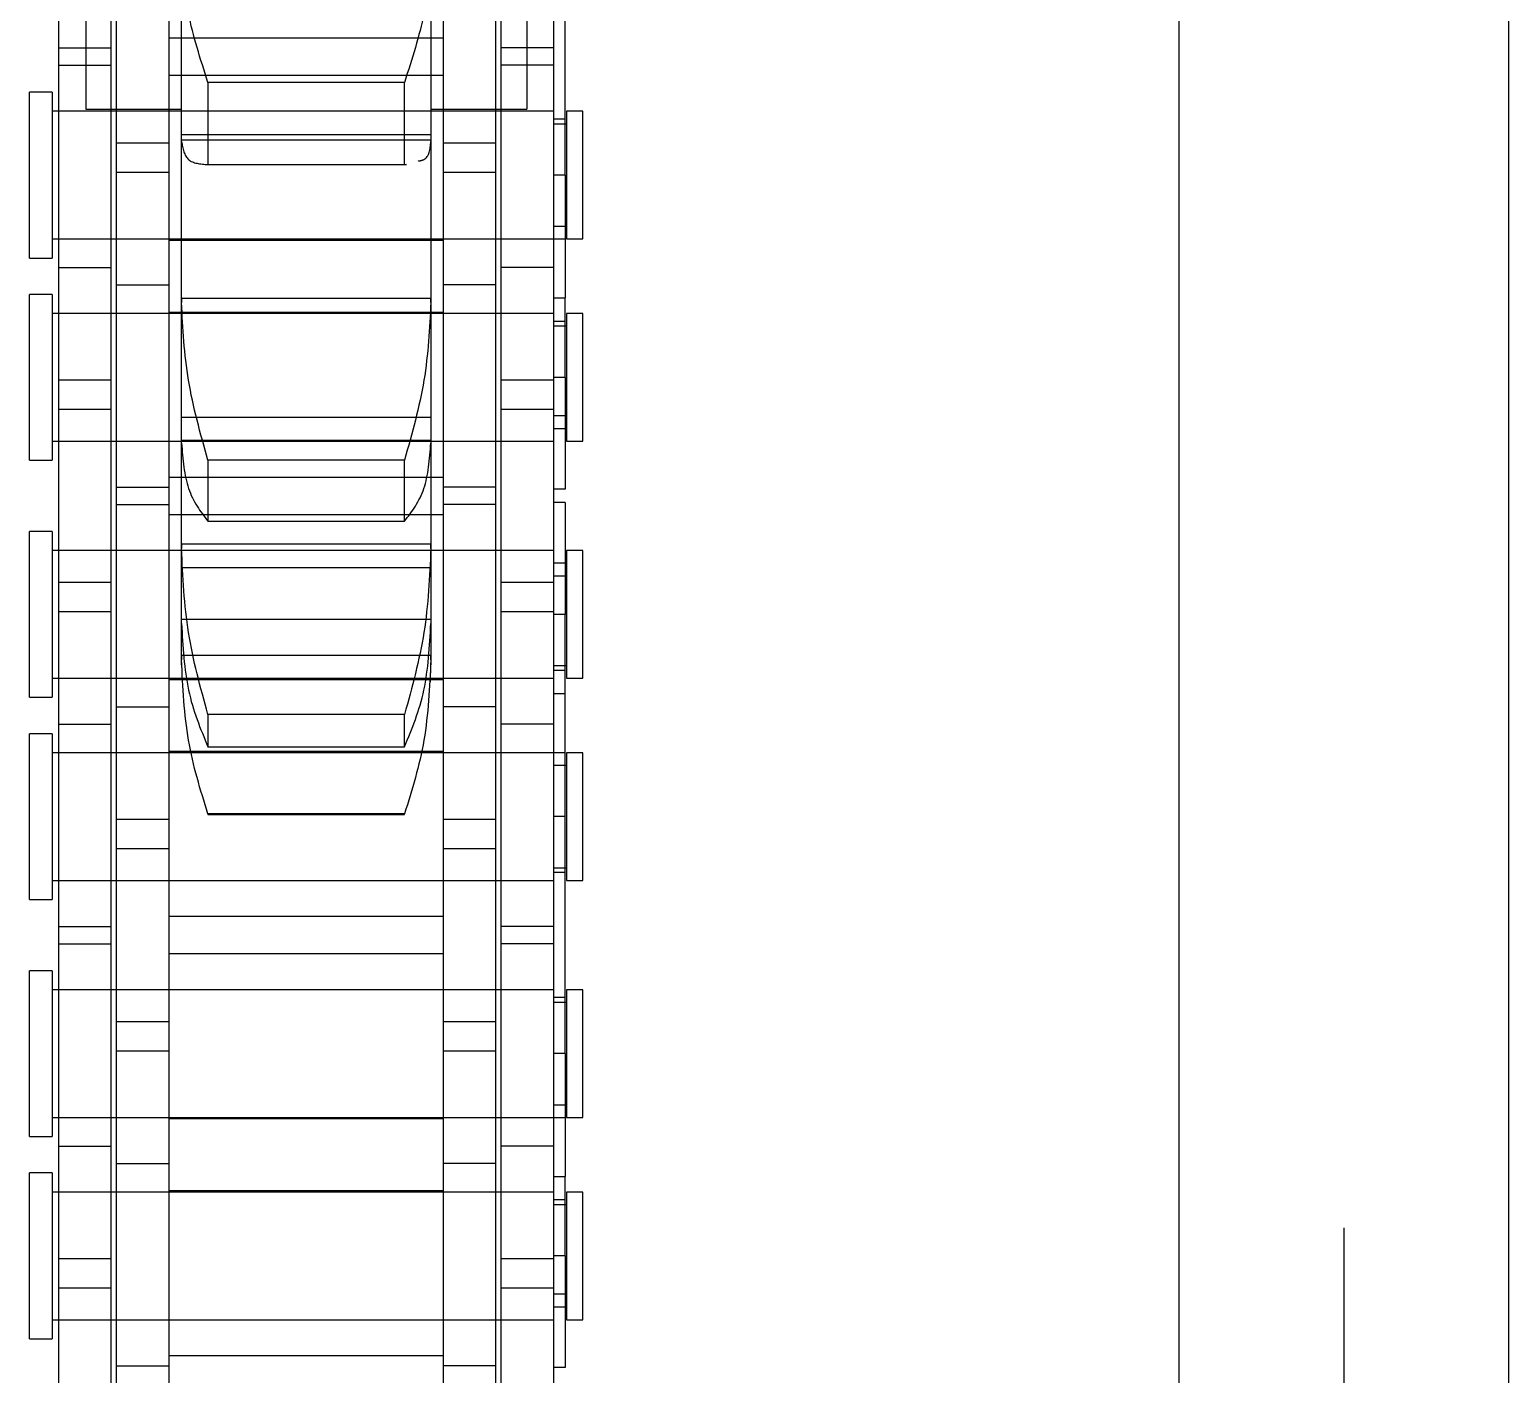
# Model space of a CAD drawing. Header units: metres. Extents: x 0 to 63075, y 0 to 44550.
# Drawn here: x 14562.03 to 14604.79, y 27375.87 to 27414.75 of the extents above; entities that cross this region are included whole.
import ezdxf

# ---------------------------------------------------------------- set-up
doc = ezdxf.new("R2010")
doc.units = ezdxf.units.M
doc.header["$LTSCALE"] = 75
doc.linetypes.add('HIDDEN2', pattern=[4.7625, 3.175, -1.5875])
for name, color, linetype in [('SDM', 7, 'Continuous'), ('SL4', 4, 'Continuous'), ('ST1', 7, 'HIDDEN2')]:
    doc.layers.add(name, color=color, linetype=linetype)

# ---------------------------------------------------------------- blocks, each defined once
blk = doc.blocks.new('A$Ca53c419a')
at = {"layer": 'SL4'}
for p, q in [((2339.738, 215.76), (3664.713, 215.76)), ((3664.713, 206.235), (2339.738, 206.235))]:
    blk.add_line(p, q, dxfattribs=at)
at = {"layer": 'ST1'}
for p, q in [((2947.129, 249), (2951.926, 249)), ((2947.129, 249), (2947.129, 248.342)), ((2951.926, 248.342), (2951.926, 249)), ((2952.977, 249), (2957.774, 249)), ((2952.977, 249), (2952.977, 248.342)), ((2957.774, 248.342), (2957.774, 249)), ((2959.829, 249), (2964.626, 249)), ((2959.829, 249), (2959.829, 248.342)), ((2964.626, 248.342), (2964.626, 249)), ((2965.677, 249), (2970.474, 249)), ((2965.677, 249), (2965.677, 248.342)), ((2970.474, 248.342), (2970.474, 249)), ((2972.529, 249), (2977.326, 249)), ((2972.529, 249), (2972.529, 248.342)), ((2977.326, 248.342), (2977.326, 249)), ((2978.377, 249), (2983.174, 249)), ((2978.377, 249), (2978.377, 248.342)), ((2983.174, 248.342), (2983.174, 249)), ((2939.501, 248.157), (2948.596, 248.157)), ((2951.926, 248.342), (2947.129, 248.342)), ((2947.682, 248.342), (2947.682, 233.843)), ((2947.682, 248.157), (2947.682, 246.637)), ((2948.596, 248.157), (2949.456, 248.157)), ((2948.596, 246.637), (2948.596, 248.157)), ((2949.456, 248.157), (2958.551, 248.157)), ((2949.456, 248.157), (2949.456, 246.637)), ((2951.372, 233.843), (2951.372, 248.342)), ((2951.372, 246.637), (2951.372, 248.157)), ((2952.702, 248.157), (2952.702, 246.637)), ((2957.774, 248.342), (2952.977, 248.342)), ((2953.531, 248.342), (2953.531, 233.843)), ((2953.531, 248.157), (2953.531, 246.637)), ((2957.221, 233.843), (2957.221, 248.342)), ((2957.221, 246.637), (2957.221, 248.157)), ((2958.551, 248.157), (2958.551, 246.637)), ((2958.551, 248.157), (2964.901, 248.157)), ((2959.052, 248.157), (2959.052, 246.637)), ((2964.626, 248.342), (2959.829, 248.342)), ((2960.382, 248.342), (2960.382, 233.843)), ((2960.382, 248.157), (2960.382, 246.637)), ((2964.072, 233.843), (2964.072, 248.342)), ((2964.072, 246.637), (2964.072, 248.157)), ((2964.901, 248.157), (2964.901, 246.637)), ((2964.901, 248.157), (2973.996, 248.157)), ((2970.474, 248.342), (2965.677, 248.342)), ((2966.231, 248.342), (2966.231, 233.843)), ((2966.231, 248.157), (2966.231, 246.637)), ((2968.147, 246.637), (2968.147, 248.157)), ((2969.007, 248.157), (2969.007, 246.637)), ((2969.921, 233.843), (2969.921, 248.342)), ((2969.921, 246.637), (2969.921, 248.157)), ((2977.326, 248.342), (2972.529, 248.342)), ((2973.082, 248.342), (2973.082, 233.843)), ((2973.082, 248.157), (2973.082, 246.637)), ((2973.996, 248.157), (2974.856, 248.157)), ((2973.996, 246.637), (2973.996, 248.157)), ((2974.856, 248.157), (2983.951, 248.157)), ((2974.856, 248.157), (2974.856, 246.637)), ((2976.772, 233.843), (2976.772, 248.342)), ((2976.772, 246.637), (2976.772, 248.157)), ((2978.102, 248.157), (2978.102, 246.637)), ((2983.174, 248.342), (2978.377, 248.342)), ((2978.931, 248.342), (2978.931, 233.843)), ((2978.931, 248.157), (2978.931, 246.637)), ((2982.621, 233.843), (2982.621, 248.342)), ((2982.621, 246.637), (2982.621, 248.157)), ((2983.951, 248.157), (2983.951, 246.637)), ((2983.951, 248.157), (2990.301, 248.157)), ((2984.452, 248.157), (2984.452, 246.637)), ((2982.681, 247.375), (2982.681, 244.605)), ((3021.769, 247.375), (2982.681, 247.375)), ((2939.501, 246.637), (2948.596, 246.637)), ((2945.851, 246.485), (2952.201, 246.485)), ((2946.352, 246.485), (2946.352, 244.965)), ((2947.682, 246.485), (2947.682, 244.965)), ((2948.596, 246.637), (2949.456, 246.637)), ((2949.456, 246.637), (2958.551, 246.637)), ((2951.372, 244.965), (2951.372, 246.485)), ((2952.201, 246.485), (2952.201, 244.965)), ((2952.201, 246.485), (2961.296, 246.485)), ((2953.531, 246.485), (2953.531, 244.965)), ((2955.447, 244.965), (2955.447, 246.485)), ((2956.307, 246.485), (2956.307, 244.965)), ((2957.221, 244.965), (2957.221, 246.485)), ((2958.551, 246.637), (2964.901, 246.637)), ((2960.382, 246.485), (2960.382, 244.965)), ((2961.296, 246.485), (2962.156, 246.485)), ((2961.296, 244.965), (2961.296, 246.485)), ((2962.156, 246.485), (2971.251, 246.485)), ((2962.156, 246.485), (2962.156, 244.965)), ((2964.072, 244.965), (2964.072, 246.485)), ((2964.901, 246.637), (2973.996, 246.637)), ((2965.402, 246.485), (2965.402, 244.965)), ((2966.231, 246.485), (2966.231, 244.965)), ((2969.921, 244.965), (2969.921, 246.485)), ((2971.251, 246.485), (2971.251, 244.965)), ((2971.251, 246.485), (2977.601, 246.485)), ((2971.752, 246.485), (2971.752, 244.965)), ((2973.082, 246.485), (2973.082, 244.965)), ((2973.996, 246.637), (2974.856, 246.637)), ((2974.856, 246.637), (2983.951, 246.637)), ((2976.772, 244.965), (2976.772, 246.485)), ((2977.601, 246.485), (2977.601, 244.965)), ((2977.601, 246.485), (2986.696, 246.485)), ((2978.931, 246.485), (2978.931, 244.965)), ((2980.847, 244.965), (2980.847, 246.485)), ((2981.707, 246.485), (2981.707, 244.965)), ((2982.621, 244.965), (2982.621, 246.485)), ((2983.951, 246.637), (2990.301, 246.637)), ((2945.851, 244.965), (2952.201, 244.965)), ((2946.636, 237.035), (2946.636, 244.965)), ((2947.682, 244.965), (2947.682, 237.035)), ((2951.372, 237.035), (2951.372, 244.965)), ((2951.416, 244.965), (2951.416, 237.035)), ((2952.201, 244.965), (2961.296, 244.965)), ((2953.487, 237.035), (2953.487, 244.965)), ((2953.531, 244.965), (2953.531, 237.035)), ((2957.221, 237.035), (2957.221, 244.965)), ((2958.267, 244.965), (2958.267, 237.035)), ((2959.336, 237.035), (2959.336, 244.965)), ((2960.382, 244.965), (2960.382, 237.035)), ((2961.296, 244.965), (2962.156, 244.965)), ((2962.156, 244.965), (2971.251, 244.965)), ((2964.072, 237.035), (2964.072, 244.965)), ((2964.116, 244.965), (2964.116, 237.035)), ((2966.187, 237.035), (2966.187, 244.965)), ((2966.231, 244.965), (2966.231, 237.035)), ((2969.921, 237.035), (2969.921, 244.965)), ((2970.967, 244.965), (2970.967, 237.035)), ((2971.251, 244.965), (2977.601, 244.965)), ((2972.036, 237.035), (2972.036, 244.965)), ((2973.082, 244.965), (2973.082, 237.035)), ((2976.772, 237.035), (2976.772, 244.965)), ((2976.816, 244.965), (2976.816, 237.035)), ((2977.601, 244.965), (2986.696, 244.965)), ((2978.887, 237.035), (2978.887, 244.965)), ((2978.931, 244.965), (2978.931, 237.035)), ((2982.621, 237.035), (2982.621, 244.965)), ((2983.667, 244.965), (2983.667, 237.035)), ((2984.736, 237.035), (2984.736, 244.965)), ((2966.618, 244.605), (2966.758, 244.605)), ((2966.758, 244.605), (2966.885, 244.605)), ((2966.885, 244.605), (2966.758, 244.605)), ((2966.885, 237.395), (2966.885, 244.605)), ((2966.885, 244.605), (2967.815, 244.605)), ((2967.815, 244.605), (2969.98, 244.605)), ((2967.924, 237.395), (2967.924, 244.605)), ((2969.422, 237.395), (2969.422, 244.605)), ((2969.98, 244.605), (2970.108, 244.605)), ((2970.108, 244.605), (2969.98, 244.605)), ((2970.108, 237.395), (2970.108, 244.605)), ((2970.108, 244.605), (2973.022, 244.605)), ((2973.022, 244.605), (2977.09, 244.605)), ((2973.1, 237.395), (2973.1, 244.605)), ((2973.769, 237.395), (2973.769, 244.605)), ((2977.09, 244.605), (2977.206, 244.605)), ((2977.206, 244.605), (2977.09, 244.605)), ((2977.206, 237.395), (2977.206, 244.605)), ((2977.206, 244.605), (2981.751, 244.605)), ((2981.751, 244.605), (2987.233, 244.605)), ((2981.789, 237.395), (2981.789, 244.605)), ((2981.939, 237.395), (2981.939, 244.605)), ((2962.309, 243.843), (2962.285, 243.843)), ((2962.285, 243.843), (2962.285, 238.157)), ((2962.309, 238.157), (2962.309, 243.843)), ((2965.185, 243.843), (2964.247, 243.843)), ((2964.247, 243.843), (2964.247, 238.157)), ((2965.185, 238.157), (2965.185, 243.843)), ((2972.529, 243.843), (2970.766, 243.843)), ((2970.766, 243.843), (2970.766, 238.157)), ((2972.529, 238.157), (2972.529, 243.843)), ((2981.077, 243.901), (2981.077, 238.099)), ((2983.455, 243.843), (2981.079, 243.843)), ((2981.079, 243.843), (2981.079, 238.157)), ((2983.455, 238.157), (2983.455, 243.843)), ((2962.285, 238.157), (2962.309, 238.157)), ((2964.247, 238.157), (2965.185, 238.157)), ((2970.766, 238.157), (2972.529, 238.157)), ((2981.079, 238.157), (2983.455, 238.157)), ((2981.079, 238.157), (2981.094, 238.099)), ((2966.121, 237.405), (2966.618, 237.395)), ((2966.758, 237.395), (2966.618, 237.395)), ((2966.885, 237.395), (2966.758, 237.395)), ((2966.758, 237.395), (2966.885, 237.395)), ((2967.815, 237.395), (2966.885, 237.395)), ((2969.98, 237.395), (2967.815, 237.395)), ((2970.108, 237.395), (2969.98, 237.395)), ((2969.98, 237.395), (2970.108, 237.395)), ((2973.022, 237.395), (2970.108, 237.395)), ((2977.09, 237.395), (2973.022, 237.395)), ((2977.206, 237.395), (2977.09, 237.395)), ((2977.09, 237.395), (2977.206, 237.395)), ((2981.751, 237.395), (2977.206, 237.395)), ((2987.233, 237.395), (2981.751, 237.395)), ((2982.681, 237.395), (2982.681, 234.625)), ((2945.851, 237.035), (2952.201, 237.035)), ((2946.352, 235.515), (2946.352, 237.035)), ((2947.682, 237.035), (2947.682, 235.515)), ((2951.372, 235.515), (2951.372, 237.035)), ((2952.201, 235.515), (2952.201, 237.035)), ((2952.201, 237.035), (2961.296, 237.035)), ((2953.531, 237.035), (2953.531, 235.515)), ((2955.447, 235.515), (2955.447, 237.035)), ((2956.307, 237.035), (2956.307, 235.515)), ((2957.221, 235.515), (2957.221, 237.035)), ((2960.382, 237.035), (2960.382, 235.515)), ((2961.296, 237.035), (2962.156, 237.035)), ((2961.296, 235.515), (2961.296, 237.035)), ((2962.156, 237.035), (2971.251, 237.035)), ((2962.156, 237.035), (2962.156, 235.515)), ((2964.072, 235.515), (2964.072, 237.035)), ((2965.402, 235.515), (2965.402, 237.035)), ((2966.231, 237.035), (2966.231, 235.515)), ((2969.921, 235.515), (2969.921, 237.035)), ((2971.251, 235.515), (2971.251, 237.035)), ((2971.251, 237.035), (2977.601, 237.035)), ((2971.752, 235.515), (2971.752, 237.035)), ((2973.082, 237.035), (2973.082, 235.515)), ((2976.772, 235.515), (2976.772, 237.035)), ((2977.601, 235.515), (2977.601, 237.035)), ((2977.601, 237.035), (2986.696, 237.035)), ((2978.931, 237.035), (2978.931, 235.515)), ((2980.847, 235.515), (2980.847, 237.035)), ((2981.707, 237.035), (2981.707, 235.515)), ((2982.621, 235.515), (2982.621, 237.035)), ((2939.501, 235.363), (2948.596, 235.363)), ((2945.851, 235.515), (2952.201, 235.515)), ((2947.682, 235.363), (2947.682, 233.843)), ((2948.596, 235.363), (2949.456, 235.363)), ((2948.596, 233.843), (2948.596, 235.363)), ((2949.456, 235.363), (2958.551, 235.363)), ((2949.456, 235.363), (2949.456, 233.843)), ((2951.372, 233.843), (2951.372, 235.363)), ((2952.201, 235.515), (2961.296, 235.515)), ((2952.702, 233.843), (2952.702, 235.363)), ((2953.531, 235.363), (2953.531, 233.511)), ((2957.221, 233.843), (2957.221, 235.363)), ((2958.551, 233.843), (2958.551, 235.363)), ((2958.551, 235.363), (2964.901, 235.363)), ((2959.052, 233.843), (2959.052, 235.363)), ((2960.382, 235.363), (2960.382, 233.843)), ((2961.296, 235.515), (2962.156, 235.515)), ((2962.156, 235.515), (2971.251, 235.515)), ((2964.072, 233.511), (2964.072, 235.363)), ((2964.901, 233.843), (2964.901, 235.363)), ((2964.901, 235.363), (2973.996, 235.363)), ((2966.231, 235.363), (2966.231, 233.843)), ((2968.147, 233.843), (2968.147, 235.363)), ((2969.007, 235.363), (2969.007, 233.843)), ((2969.921, 233.843), (2969.921, 235.363)), ((2971.251, 235.515), (2977.601, 235.515)), ((2973.082, 235.363), (2973.082, 233.843)), ((2973.996, 235.363), (2974.856, 235.363)), ((2973.996, 233.843), (2973.996, 235.363)), ((2974.856, 235.363), (2983.951, 235.363)), ((2974.856, 235.363), (2974.856, 233.843)), ((2976.772, 233.843), (2976.772, 235.363)), ((2977.601, 235.515), (2986.696, 235.515)), ((2978.102, 233.843), (2978.102, 235.363)), ((2978.931, 235.363), (2978.931, 233.511)), ((2982.621, 233.843), (2982.621, 235.363)), ((2983.951, 233.843), (2983.951, 235.363)), ((2983.951, 235.363), (2990.301, 235.363)), ((2984.452, 233.843), (2984.452, 235.363)), ((3021.769, 234.625), (2982.681, 234.625)), ((2939.501, 233.843), (2948.596, 233.843)), ((2946.297, 233.511), (2946.297, 233.843)), ((2949.527, 233.511), (2946.297, 233.511)), ((2948.051, 233.843), (2948.051, 233.474)), ((2948.42, 233.511), (2948.42, 233.843)), ((2948.596, 233.843), (2949.456, 233.843)), ((2949.456, 233.843), (2958.551, 233.843)), ((2949.527, 233.511), (2949.527, 233.843)), ((2949.527, 233.511), (2951.824, 233.511)), ((2951.003, 233.474), (2951.003, 233.843)), ((2951.146, 233.511), (2951.146, 233.843)), ((2951.824, 233.843), (2951.824, 233.511)), ((2955.376, 233.511), (2951.824, 233.511)), ((2953.9, 233.843), (2953.9, 233.474)), ((2955.376, 233.511), (2955.376, 233.843)), ((2955.376, 233.511), (2968.076, 233.511)), ((2956.852, 233.474), (2956.852, 233.843)), ((2956.995, 233.511), (2956.995, 233.843)), ((2958.551, 233.843), (2964.901, 233.843)), ((2960.608, 233.511), (2960.608, 233.843)), ((2960.751, 233.843), (2960.751, 233.474)), ((2962.227, 233.511), (2962.227, 233.843)), ((2963.703, 233.474), (2963.703, 233.843)), ((2964.901, 233.843), (2973.996, 233.843)), ((2965.779, 233.511), (2965.779, 233.843)), ((2966.457, 233.511), (2966.457, 233.843)), ((2966.6, 233.843), (2966.6, 233.474)), ((2968.076, 233.511), (2968.076, 233.843)), ((2971.306, 233.511), (2968.076, 233.511)), ((2969.183, 233.511), (2969.183, 233.843)), ((2969.552, 233.474), (2969.552, 233.843)), ((2971.306, 233.511), (2971.306, 233.843)), ((2971.697, 233.511), (2971.697, 233.843)), ((2974.927, 233.511), (2971.697, 233.511)), ((2973.451, 233.843), (2973.451, 233.474)), ((2973.82, 233.511), (2973.82, 233.843)), ((2973.996, 233.843), (2974.856, 233.843)), ((2974.856, 233.843), (2983.951, 233.843)), ((2974.927, 233.511), (2974.927, 233.843)), ((2974.927, 233.511), (2977.224, 233.511)), ((2976.403, 233.474), (2976.403, 233.843)), ((2976.546, 233.511), (2976.546, 233.843)), ((2977.224, 233.843), (2977.224, 233.511)), ((2980.776, 233.511), (2977.224, 233.511)), ((2979.3, 233.843), (2979.3, 233.474)), ((2980.776, 233.511), (2980.776, 233.843)), ((2980.776, 233.511), (2993.476, 233.511)), ((2982.252, 233.474), (2982.252, 233.843)), ((2982.395, 233.511), (2982.395, 233.843)), ((2983.951, 233.843), (2990.301, 233.843)), ((2951.372, 233.474), (2947.682, 233.474)), ((2947.682, 233.474), (2947.682, 233)), ((2951.372, 233), (2951.372, 233.474)), ((2957.221, 233.474), (2953.531, 233.474)), ((2953.531, 233.474), (2953.531, 233)), ((2957.221, 233), (2957.221, 233.474)), ((2964.072, 233.474), (2960.382, 233.474)), ((2960.382, 233.474), (2960.382, 233)), ((2964.072, 233), (2964.072, 233.474)), ((2969.921, 233.474), (2966.231, 233.474)), ((2966.231, 233.474), (2966.231, 233)), ((2969.921, 233), (2969.921, 233.474)), ((2976.772, 233.474), (2973.082, 233.474)), ((2973.082, 233.474), (2973.082, 233)), ((2976.772, 233), (2976.772, 233.474)), ((2982.621, 233.474), (2978.931, 233.474)), ((2978.931, 233.474), (2978.931, 233)), ((2982.621, 233), (2982.621, 233.474)), ((2947.682, 233), (2951.372, 233)), ((2953.531, 233), (2957.221, 233)), ((2960.382, 233), (2964.072, 233)), ((2966.231, 233), (2969.921, 233)), ((2973.082, 233), (2976.772, 233)), ((2978.931, 233), (2982.621, 233)), ((2339.738, 215.76), (3664.713, 215.76)), ((3664.713, 210.998), (2339.738, 210.998))]:
    blk.add_line(p, q, dxfattribs=at)
for points, knots in [([(2962.309, 243.843), (2963.002, 244.059), (2964.389, 244.492), (2965.969, 244.567), (2966.758, 244.605)], [0, 0, 0, 0, 0.500133, 1, 1, 1, 1]), ([(2967.815, 244.605), (2967.148, 244.567), (2965.811, 244.492), (2964.769, 244.059), (2964.247, 243.843)], [0, 0, 0, 0, 0.499459, 1, 1, 1, 1]), ([(2965.185, 243.843), (2965.967, 244.059), (2967.531, 244.492), (2969.164, 244.567), (2969.98, 244.605)], [0, 0, 0, 0, 0.500152, 1, 1, 1, 1]), ([(2973.022, 244.605), (2972.556, 244.567), (2971.625, 244.492), (2971.052, 244.059), (2970.766, 243.843)], [0, 0, 0, 0, 0.49948, 1, 1, 1, 1]), ([(2972.529, 243.843), (2973.306, 244.059), (2974.857, 244.492), (2976.347, 244.567), (2977.09, 244.605)], [0, 0, 0, 0, 0.500529, 1, 1, 1, 1]), ([(2981.751, 244.605), (2981.544, 244.567), (2981.13, 244.492), (2981.096, 244.06), (2981.079, 243.843)], [0, 0, 0, 0, 0.499427, 1, 1, 1, 1]), ([(2983.455, 243.843), (2984.132, 244.059), (2985.485, 244.492), (2986.65, 244.567), (2987.233, 244.605)], [0, 0, 0, 0, 0.500514, 1, 1, 1, 1]), ([(2966.758, 237.395), (2965.97, 237.433), (2964.39, 237.508), (2963.003, 237.94), (2962.309, 238.157)], [0, 0, 0, 0, 0.499098, 1, 1, 1, 1]), ([(2964.247, 238.157), (2964.769, 237.941), (2965.811, 237.508), (2967.148, 237.433), (2967.815, 237.395)], [0, 0, 0, 0, 0.500534, 1, 1, 1, 1]), ([(2969.98, 237.395), (2969.165, 237.433), (2967.532, 237.508), (2965.968, 237.94), (2965.185, 238.157)], [0, 0, 0, 0, 0.499124, 1, 1, 1, 1]), ([(2970.766, 238.157), (2971.052, 237.941), (2971.625, 237.508), (2972.556, 237.433), (2973.022, 237.395)], [0, 0, 0, 0, 0.500513, 1, 1, 1, 1]), ([(2977.09, 237.395), (2976.347, 237.433), (2974.857, 237.508), (2973.306, 237.941), (2972.529, 238.157)], [0, 0, 0, 0, 0.499464, 1, 1, 1, 1]), ([(2987.233, 237.395), (2986.65, 237.433), (2985.485, 237.508), (2984.132, 237.941), (2983.455, 238.157)], [0, 0, 0, 0, 0.499479, 1, 1, 1, 1]), ([(2981.182, 237.76), (2981.192, 237.702), (2981.237, 237.444), (2981.527, 237.416), (2981.751, 237.395)], [0, 0, 0, 0, 0.226088, 1, 1, 1, 1])]:
    blk.add_open_spline(points, degree=3, knots=knots, dxfattribs=at)

msp = doc.modelspace()

# ---------------------------------------------------------------- block references
at = {"layer": 'SDM', "rotation": 90}
msp.add_blockref('A$Ca53c419a', (14811.027, 24429.769), dxfattribs=at)

doc.saveas('drawing.dxf')
